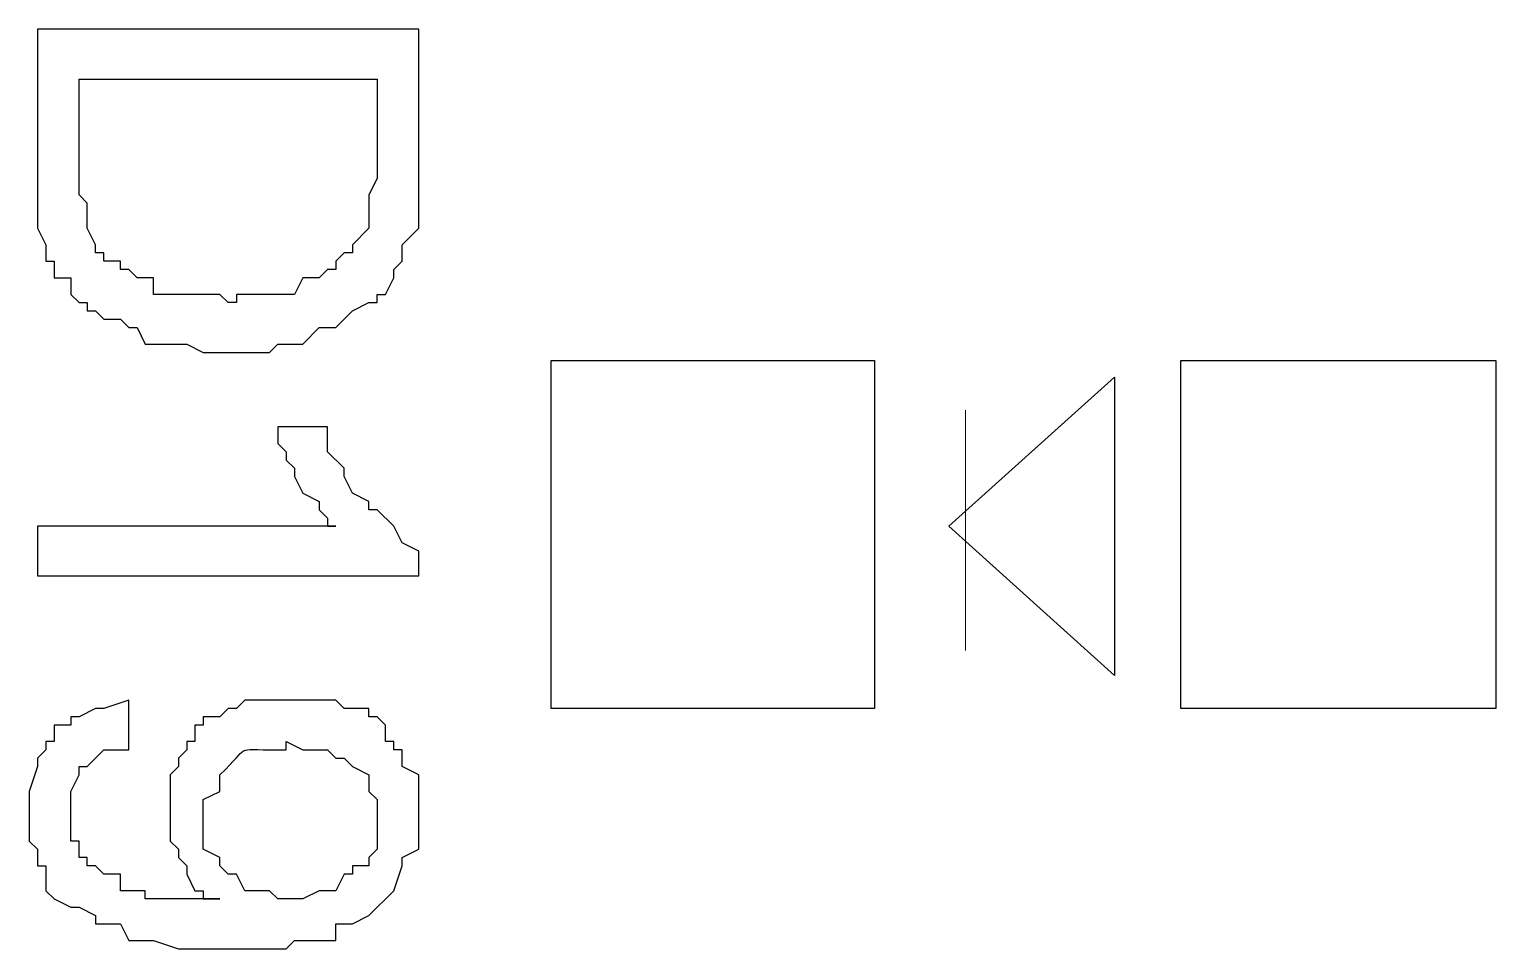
# Model space of a CAD drawing. Header units: millimetres. Extents: x -3 to 153, y 27 to 116.
# Drawn here: x 59.072 to 62.818, y 87.442 to 89.791 of the extents above; entities that cross this region are included whole.
import ezdxf

# ---------------------------------------------------------------- set-up
doc = ezdxf.new("R2010")
doc.units = ezdxf.units.MM
doc.header["$MEASUREMENT"] = 0
doc.layers.add('layer 1', color=7, linetype='Continuous')

msp = doc.modelspace()

# ---------------------------------------------------------------- linework, layer by layer
at = {"layer": 'layer 1', "color": 0}
for points, knots in [([(59.0928, 89.7914), (59.0928, 89.7914), (60.0664, 89.7914), (60.0664, 89.7914), (60.0664, 89.7914), (60.0664, 89.7914), (60.0664, 89.2834), (60.0664, 89.2834), (60.0664, 89.2834), (60.0664, 89.2834), (60.0241, 89.241), (60.0241, 89.241), (60.0241, 89.241), (60.0241, 89.241), (60.0241, 89.1987), (60.0241, 89.1987), (60.0241, 89.1987), (60.0241, 89.1987), (60.0029, 89.1775), (60.0029, 89.1775), (60.0029, 89.1775), (60.0029, 89.1775), (60.0029, 89.1564), (60.0029, 89.1564), (60.0029, 89.1564), (60.0029, 89.1564), (59.9818, 89.114), (59.9818, 89.114), (59.9818, 89.114), (59.9818, 89.114), (59.9606, 89.114), (59.9606, 89.114), (59.9606, 89.114), (59.9606, 89.114), (59.9606, 89.0929), (59.9606, 89.0929), (59.9606, 89.0929), (59.9606, 89.0929), (59.9394, 89.0929), (59.9394, 89.0929), (59.9394, 89.0929), (59.9394, 89.0929), (59.8971, 89.0717), (59.8971, 89.0717), (59.8971, 89.0717), (59.8971, 89.0717), (59.8759, 89.0505), (59.8759, 89.0505), (59.8759, 89.0505), (59.8759, 89.0505), (59.8548, 89.0294), (59.8548, 89.0294), (59.8548, 89.0294), (59.8548, 89.0294), (59.8124, 89.0294), (59.8124, 89.0294), (59.8124, 89.0294), (59.8124, 89.0294), (59.7701, 88.987), (59.7701, 88.987), (59.7701, 88.987), (59.7701, 88.987), (59.7066, 88.987), (59.7066, 88.987), (59.7066, 88.987), (59.7066, 88.987), (59.6854, 88.9659), (59.6854, 88.9659), (59.6854, 88.9659), (59.6854, 88.9659), (59.5161, 88.9659), (59.5161, 88.9659), (59.5161, 88.9659), (59.5161, 88.9659), (59.4738, 88.987), (59.4738, 88.987), (59.4738, 88.987), (59.4738, 88.987), (59.3679, 88.987), (59.3679, 88.987), (59.3679, 88.987), (59.3679, 88.987), (59.3468, 89.0294), (59.3468, 89.0294), (59.3468, 89.0294), (59.3468, 89.0294), (59.3256, 89.0294), (59.3256, 89.0294), (59.3256, 89.0294), (59.3256, 89.0294), (59.3044, 89.0505), (59.3044, 89.0505), (59.3044, 89.0505), (59.3044, 89.0505), (59.2621, 89.0505), (59.2621, 89.0505), (59.2621, 89.0505), (59.2621, 89.0505), (59.2409, 89.0717), (59.2409, 89.0717), (59.2409, 89.0717), (59.2409, 89.0717), (59.2198, 89.0717), (59.2198, 89.0717), (59.2198, 89.0717), (59.2198, 89.0717), (59.2198, 89.0929), (59.2198, 89.0929), (59.2198, 89.0929), (59.2198, 89.0929), (59.1986, 89.0929), (59.1986, 89.0929), (59.1986, 89.0929), (59.1986, 89.0929), (59.1774, 89.114), (59.1774, 89.114), (59.1774, 89.114), (59.1774, 89.114), (59.1774, 89.1564), (59.1774, 89.1564), (59.1774, 89.1564), (59.1774, 89.1564), (59.1351, 89.1564), (59.1351, 89.1564), (59.1351, 89.1564), (59.1351, 89.1564), (59.1351, 89.1987), (59.1351, 89.1987), (59.1351, 89.1987), (59.1351, 89.1987), (59.1139, 89.1987), (59.1139, 89.1987), (59.1139, 89.1987), (59.1139, 89.1987), (59.1139, 89.241), (59.1139, 89.241), (59.1139, 89.241), (59.1139, 89.241), (59.0928, 89.2834), (59.0928, 89.2834), (59.0928, 89.2834), (59.0928, 89.2834), (59.0928, 89.4315), (59.0928, 89.4315), (59.0928, 89.4315), (59.0928, 89.4315), (59.0928, 89.7914), (59.0928, 89.7914)], [0, 0, 0, 0, 0.026316, 0.026316, 0.026316, 0.026316, 0.052632, 0.052632, 0.052632, 0.052632, 0.078947, 0.078947, 0.078947, 0.078947, 0.105263, 0.105263, 0.105263, 0.105263, 0.131579, 0.131579, 0.131579, 0.131579, 0.157895, 0.157895, 0.157895, 0.157895, 0.184211, 0.184211, 0.184211, 0.184211, 0.210526, 0.210526, 0.210526, 0.210526, 0.236842, 0.236842, 0.236842, 0.236842, 0.263158, 0.263158, 0.263158, 0.263158, 0.289474, 0.289474, 0.289474, 0.289474, 0.315789, 0.315789, 0.315789, 0.315789, 0.342105, 0.342105, 0.342105, 0.342105, 0.368421, 0.368421, 0.368421, 0.368421, 0.394737, 0.394737, 0.394737, 0.394737, 0.421053, 0.421053, 0.421053, 0.421053, 0.447368, 0.447368, 0.447368, 0.447368, 0.473684, 0.473684, 0.473684, 0.473684, 0.5, 0.5, 0.5, 0.5, 0.526316, 0.526316, 0.526316, 0.526316, 0.552632, 0.552632, 0.552632, 0.552632, 0.578947, 0.578947, 0.578947, 0.578947, 0.605263, 0.605263, 0.605263, 0.605263, 0.631579, 0.631579, 0.631579, 0.631579, 0.657895, 0.657895, 0.657895, 0.657895, 0.684211, 0.684211, 0.684211, 0.684211, 0.710526, 0.710526, 0.710526, 0.710526, 0.736842, 0.736842, 0.736842, 0.736842, 0.763158, 0.763158, 0.763158, 0.763158, 0.789474, 0.789474, 0.789474, 0.789474, 0.815789, 0.815789, 0.815789, 0.815789, 0.842105, 0.842105, 0.842105, 0.842105, 0.868421, 0.868421, 0.868421, 0.868421, 0.894737, 0.894737, 0.894737, 0.894737, 0.921053, 0.921053, 0.921053, 0.921053, 0.947368, 0.947368, 0.947368, 0.947368, 1, 1, 1, 1]), ([(59.1986, 89.6644), (59.1986, 89.6644), (59.1986, 89.368), (59.1986, 89.368), (59.1986, 89.368), (59.1986, 89.368), (59.2198, 89.3469), (59.2198, 89.3469), (59.2198, 89.3469), (59.2198, 89.3469), (59.2198, 89.2834), (59.2198, 89.2834), (59.2198, 89.2834), (59.2198, 89.2834), (59.2409, 89.241), (59.2409, 89.241), (59.2409, 89.241), (59.2409, 89.241), (59.2409, 89.2199), (59.2409, 89.2199), (59.2409, 89.2199), (59.2409, 89.2199), (59.2621, 89.2199), (59.2621, 89.2199), (59.2621, 89.2199), (59.2621, 89.2199), (59.2621, 89.1987), (59.2621, 89.1987), (59.2621, 89.1987), (59.2621, 89.1987), (59.3044, 89.1987), (59.3044, 89.1987), (59.3044, 89.1987), (59.3044, 89.1987), (59.3044, 89.1775), (59.3044, 89.1775), (59.3044, 89.1775), (59.3044, 89.1775), (59.3256, 89.1775), (59.3256, 89.1775), (59.3256, 89.1775), (59.3256, 89.1775), (59.3468, 89.1564), (59.3468, 89.1564), (59.3468, 89.1564), (59.3468, 89.1564), (59.3891, 89.1564), (59.3891, 89.1564), (59.3891, 89.1564), (59.3891, 89.1564), (59.3891, 89.114), (59.3891, 89.114), (59.3891, 89.114), (59.3891, 89.114), (59.5584, 89.114), (59.5584, 89.114), (59.5584, 89.114), (59.5584, 89.114), (59.5796, 89.0929), (59.5796, 89.0929), (59.5796, 89.0929), (59.5796, 89.0929), (59.6008, 89.0929), (59.6008, 89.0929), (59.6008, 89.0929), (59.6008, 89.0929), (59.6008, 89.114), (59.6008, 89.114), (59.6008, 89.114), (59.6008, 89.114), (59.7489, 89.114), (59.7489, 89.114), (59.7489, 89.114), (59.7489, 89.114), (59.7701, 89.1564), (59.7701, 89.1564), (59.7701, 89.1564), (59.7701, 89.1564), (59.8124, 89.1564), (59.8124, 89.1564), (59.8124, 89.1564), (59.8124, 89.1564), (59.8336, 89.1775), (59.8336, 89.1775), (59.8336, 89.1775), (59.8336, 89.1775), (59.8548, 89.1775), (59.8548, 89.1775), (59.8548, 89.1775), (59.8548, 89.1775), (59.8548, 89.1987), (59.8548, 89.1987), (59.8548, 89.1987), (59.8548, 89.1987), (59.8759, 89.2199), (59.8759, 89.2199), (59.8759, 89.2199), (59.8759, 89.2199), (59.8971, 89.2199), (59.8971, 89.2199), (59.8971, 89.2199), (59.8971, 89.2199), (59.8971, 89.241), (59.8971, 89.241), (59.8971, 89.241), (59.8971, 89.241), (59.9394, 89.2834), (59.9394, 89.2834), (59.9394, 89.2834), (59.9394, 89.2834), (59.9394, 89.368), (59.9394, 89.368), (59.9394, 89.368), (59.9394, 89.368), (59.9606, 89.4104), (59.9606, 89.4104), (59.9606, 89.4104), (59.9606, 89.4104), (59.9606, 89.6644), (59.9606, 89.6644), (59.9606, 89.6644), (59.9606, 89.6644), (59.1986, 89.6644), (59.1986, 89.6644)], [0, 0, 0, 0, 0.03125, 0.03125, 0.03125, 0.03125, 0.0625, 0.0625, 0.0625, 0.0625, 0.09375, 0.09375, 0.09375, 0.09375, 0.125, 0.125, 0.125, 0.125, 0.15625, 0.15625, 0.15625, 0.15625, 0.1875, 0.1875, 0.1875, 0.1875, 0.21875, 0.21875, 0.21875, 0.21875, 0.25, 0.25, 0.25, 0.25, 0.28125, 0.28125, 0.28125, 0.28125, 0.3125, 0.3125, 0.3125, 0.3125, 0.34375, 0.34375, 0.34375, 0.34375, 0.375, 0.375, 0.375, 0.375, 0.40625, 0.40625, 0.40625, 0.40625, 0.4375, 0.4375, 0.4375, 0.4375, 0.46875, 0.46875, 0.46875, 0.46875, 0.5, 0.5, 0.5, 0.5, 0.53125, 0.53125, 0.53125, 0.53125, 0.5625, 0.5625, 0.5625, 0.5625, 0.59375, 0.59375, 0.59375, 0.59375, 0.625, 0.625, 0.625, 0.625, 0.65625, 0.65625, 0.65625, 0.65625, 0.6875, 0.6875, 0.6875, 0.6875, 0.71875, 0.71875, 0.71875, 0.71875, 0.75, 0.75, 0.75, 0.75, 0.78125, 0.78125, 0.78125, 0.78125, 0.8125, 0.8125, 0.8125, 0.8125, 0.84375, 0.84375, 0.84375, 0.84375, 0.875, 0.875, 0.875, 0.875, 0.90625, 0.90625, 0.90625, 0.90625, 0.9375, 0.9375, 0.9375, 0.9375, 1, 1, 1, 1]), ([(60.4051, 88.9447), (60.4051, 88.9447), (60.4051, 88.0557), (60.4051, 88.0557), (60.4051, 88.0557), (60.4051, 88.0557), (61.2306, 88.0557), (61.2306, 88.0557), (61.2306, 88.0557), (61.2306, 88.0557), (61.2306, 88.9447), (61.2306, 88.9447), (61.2306, 88.9447), (61.2306, 88.9447), (60.4051, 88.9447), (60.4051, 88.9447)], [0, 0, 0, 0, 0.2, 0.2, 0.2, 0.2, 0.4, 0.4, 0.4, 0.4, 0.6, 0.6, 0.6, 0.6, 1, 1, 1, 1]), ([(62.0138, 88.9447), (62.0138, 88.9447), (62.0138, 88.0557), (62.0138, 88.0557), (62.0138, 88.0557), (62.0138, 88.0557), (62.8181, 88.0557), (62.8181, 88.0557), (62.8181, 88.0557), (62.8181, 88.0557), (62.8181, 88.9447), (62.8181, 88.9447), (62.8181, 88.9447), (62.8181, 88.9447), (62.0138, 88.9447), (62.0138, 88.9447)], [0, 0, 0, 0, 0.2, 0.2, 0.2, 0.2, 0.4, 0.4, 0.4, 0.4, 0.6, 0.6, 0.6, 0.6, 1, 1, 1, 1]), ([(61.8444, 88.9024), (61.8444, 88.9024), (61.4211, 88.5214), (61.4211, 88.5214), (61.4211, 88.5214), (61.4211, 88.5214), (61.8444, 88.1404), (61.8444, 88.1404), (61.8444, 88.1404), (61.8444, 88.1404), (61.8444, 88.9024), (61.8444, 88.9024)], [0, 0, 0, 0, 0.25, 0.25, 0.25, 0.25, 0.5, 0.5, 0.5, 0.5, 1, 1, 1, 1]), ([(59.0928, 88.3944), (59.0928, 88.3944), (59.0928, 88.5214), (59.0928, 88.5214), (59.0928, 88.5214), (59.0928, 88.5214), (59.8548, 88.5214), (59.8548, 88.5214), (59.8548, 88.5214), (59.8548, 88.5214), (59.8336, 88.5214), (59.8336, 88.5214), (59.8336, 88.5214), (59.8336, 88.5214), (59.8336, 88.5425), (59.8336, 88.5425), (59.8336, 88.5425), (59.8336, 88.5425), (59.8124, 88.5637), (59.8124, 88.5637), (59.8124, 88.5637), (59.8124, 88.5637), (59.8124, 88.5849), (59.8124, 88.5849), (59.8124, 88.5849), (59.8124, 88.5849), (59.7701, 88.606), (59.7701, 88.606), (59.7701, 88.606), (59.7701, 88.606), (59.7489, 88.6484), (59.7489, 88.6484), (59.7489, 88.6484), (59.7489, 88.6484), (59.7489, 88.6695), (59.7489, 88.6695), (59.7489, 88.6695), (59.7489, 88.6695), (59.7278, 88.6907), (59.7278, 88.6907), (59.7278, 88.6907), (59.7278, 88.6907), (59.7278, 88.7119), (59.7278, 88.7119), (59.7278, 88.7119), (59.7278, 88.7119), (59.7066, 88.733), (59.7066, 88.733), (59.7066, 88.733), (59.7066, 88.733), (59.7066, 88.7754), (59.7066, 88.7754), (59.7066, 88.7754), (59.7066, 88.7754), (59.8336, 88.7754), (59.8336, 88.7754), (59.8336, 88.7754), (59.8336, 88.7754), (59.8336, 88.7119), (59.8336, 88.7119), (59.8336, 88.7119), (59.8336, 88.7119), (59.8759, 88.6695), (59.8759, 88.6695), (59.8759, 88.6695), (59.8759, 88.6695), (59.8759, 88.6484), (59.8759, 88.6484), (59.8759, 88.6484), (59.8759, 88.6484), (59.8971, 88.606), (59.8971, 88.606), (59.8971, 88.606), (59.8971, 88.606), (59.9394, 88.5849), (59.9394, 88.5849), (59.9394, 88.5849), (59.9394, 88.5849), (59.9394, 88.5637), (59.9394, 88.5637), (59.9394, 88.5637), (59.9394, 88.5637), (59.9606, 88.5637), (59.9606, 88.5637), (59.9606, 88.5637), (59.9606, 88.5637), (60.0029, 88.5214), (60.0029, 88.5214), (60.0029, 88.5214), (60.0029, 88.5214), (60.0241, 88.479), (60.0241, 88.479), (60.0241, 88.479), (60.0241, 88.479), (60.0664, 88.4579), (60.0664, 88.4579), (60.0664, 88.4579), (60.0664, 88.4579), (60.0664, 88.3944), (60.0664, 88.3944), (60.0664, 88.3944), (60.0664, 88.3944), (59.0928, 88.3944), (59.0928, 88.3944)], [0, 0, 0, 0, 0.037037, 0.037037, 0.037037, 0.037037, 0.074074, 0.074074, 0.074074, 0.074074, 0.111111, 0.111111, 0.111111, 0.111111, 0.148148, 0.148148, 0.148148, 0.148148, 0.185185, 0.185185, 0.185185, 0.185185, 0.222222, 0.222222, 0.222222, 0.222222, 0.259259, 0.259259, 0.259259, 0.259259, 0.296296, 0.296296, 0.296296, 0.296296, 0.333333, 0.333333, 0.333333, 0.333333, 0.37037, 0.37037, 0.37037, 0.37037, 0.407407, 0.407407, 0.407407, 0.407407, 0.444444, 0.444444, 0.444444, 0.444444, 0.481481, 0.481481, 0.481481, 0.481481, 0.518519, 0.518519, 0.518519, 0.518519, 0.555556, 0.555556, 0.555556, 0.555556, 0.592593, 0.592593, 0.592593, 0.592593, 0.62963, 0.62963, 0.62963, 0.62963, 0.666667, 0.666667, 0.666667, 0.666667, 0.703704, 0.703704, 0.703704, 0.703704, 0.740741, 0.740741, 0.740741, 0.740741, 0.777778, 0.777778, 0.777778, 0.777778, 0.814815, 0.814815, 0.814815, 0.814815, 0.851852, 0.851852, 0.851852, 0.851852, 0.888889, 0.888889, 0.888889, 0.888889, 0.925926, 0.925926, 0.925926, 0.925926, 1, 1, 1, 1]), ([(59.3256, 88.0769), (59.3256, 88.0769), (59.3256, 87.9499), (59.3256, 87.9499), (59.3256, 87.9499), (59.3256, 87.9499), (59.2621, 87.9499), (59.2621, 87.9499), (59.2621, 87.9499), (59.2621, 87.9499), (59.2198, 87.9075), (59.2198, 87.9075), (59.2198, 87.9075), (59.2198, 87.9075), (59.1986, 87.9075), (59.1986, 87.9075), (59.1986, 87.9075), (59.1986, 87.9075), (59.1986, 87.8864), (59.1986, 87.8864), (59.1986, 87.8864), (59.1986, 87.8864), (59.1774, 87.844), (59.1774, 87.844), (59.1774, 87.844), (59.1774, 87.844), (59.1774, 87.717), (59.1774, 87.717), (59.1774, 87.717), (59.1774, 87.717), (59.1986, 87.717), (59.1986, 87.717), (59.1986, 87.717), (59.1986, 87.717), (59.1986, 87.6747), (59.1986, 87.6747), (59.1986, 87.6747), (59.1986, 87.6747), (59.2198, 87.6747), (59.2198, 87.6747), (59.2198, 87.6747), (59.2198, 87.6747), (59.2198, 87.6535), (59.2198, 87.6535), (59.2198, 87.6535), (59.2198, 87.6535), (59.2409, 87.6535), (59.2409, 87.6535), (59.2409, 87.6535), (59.2409, 87.6535), (59.2621, 87.6324), (59.2621, 87.6324), (59.2621, 87.6324), (59.2621, 87.6324), (59.3044, 87.6324), (59.3044, 87.6324), (59.3044, 87.6324), (59.3044, 87.6324), (59.3044, 87.59), (59.3044, 87.59), (59.3044, 87.59), (59.3044, 87.59), (59.3679, 87.59), (59.3679, 87.59), (59.3679, 87.59), (59.3679, 87.59), (59.3679, 87.5689), (59.3679, 87.5689), (59.3679, 87.5689), (59.3679, 87.5689), (59.3891, 87.5689), (59.3891, 87.5689), (59.3891, 87.5689), (59.4314, 87.5689), (59.4738, 87.5689), (59.5161, 87.5689), (59.5161, 87.5689), (59.5161, 87.5689), (59.5584, 87.5689), (59.5584, 87.5689), (59.5584, 87.5689), (59.5584, 87.5689), (59.5161, 87.5689), (59.5161, 87.5689), (59.5161, 87.5689), (59.5161, 87.5689), (59.5161, 87.59), (59.5161, 87.59), (59.5161, 87.59), (59.5161, 87.59), (59.4949, 87.59), (59.4949, 87.59), (59.4949, 87.59), (59.4949, 87.59), (59.4738, 87.6324), (59.4738, 87.6324), (59.4738, 87.6324), (59.4738, 87.6324), (59.4738, 87.6535), (59.4738, 87.6535), (59.4738, 87.6535), (59.4738, 87.6535), (59.4526, 87.6747), (59.4526, 87.6747), (59.4526, 87.6747), (59.4526, 87.6747), (59.4526, 87.6959), (59.4526, 87.6959), (59.4526, 87.6959), (59.4526, 87.6959), (59.4314, 87.717), (59.4314, 87.717), (59.4314, 87.717), (59.4314, 87.717), (59.4314, 87.8864), (59.4314, 87.8864), (59.4314, 87.8864), (59.4314, 87.8864), (59.4526, 87.9075), (59.4526, 87.9075), (59.4526, 87.9075), (59.4526, 87.9075), (59.4526, 87.9287), (59.4526, 87.9287), (59.4526, 87.9287), (59.4526, 87.9287), (59.4738, 87.9499), (59.4738, 87.9499), (59.4738, 87.9499), (59.4738, 87.9499), (59.4738, 87.971), (59.4738, 87.971), (59.4738, 87.971), (59.4738, 87.971), (59.4949, 87.971), (59.4949, 87.971), (59.4949, 87.971), (59.4949, 87.971), (59.4949, 88.0134), (59.4949, 88.0134), (59.4949, 88.0134), (59.4949, 88.0134), (59.5161, 88.0134), (59.5161, 88.0134), (59.5161, 88.0134), (59.5161, 88.0134), (59.5161, 88.0345), (59.5161, 88.0345), (59.5161, 88.0345), (59.5161, 88.0345), (59.5584, 88.0345), (59.5584, 88.0345), (59.5584, 88.0345), (59.5584, 88.0345), (59.5796, 88.0557), (59.5796, 88.0557), (59.5796, 88.0557), (59.5796, 88.0557), (59.6008, 88.0557), (59.6008, 88.0557), (59.6008, 88.0557), (59.6008, 88.0557), (59.6219, 88.0769), (59.6219, 88.0769), (59.6219, 88.0769), (59.6219, 88.0769), (59.8548, 88.0769), (59.8548, 88.0769), (59.8548, 88.0769), (59.8548, 88.0769), (59.8759, 88.0557), (59.8759, 88.0557), (59.8759, 88.0557), (59.8759, 88.0557), (59.9394, 88.0557), (59.9394, 88.0557), (59.9394, 88.0557), (59.9394, 88.0557), (59.9394, 88.0345), (59.9394, 88.0345), (59.9394, 88.0345), (59.9394, 88.0345), (59.9606, 88.0345), (59.9606, 88.0345), (59.9606, 88.0345), (59.9606, 88.0345), (59.9818, 88.0134), (59.9818, 88.0134), (59.9818, 88.0134), (59.9818, 88.0134), (59.9818, 87.971), (59.9818, 87.971), (59.9818, 87.971), (59.9818, 87.971), (60.0029, 87.971), (60.0029, 87.971), (60.0029, 87.971), (60.0029, 87.971), (60.0029, 87.9499), (60.0029, 87.9499), (60.0029, 87.9499), (60.0029, 87.9499), (60.0241, 87.9499), (60.0241, 87.9499), (60.0241, 87.9499), (60.0241, 87.9499), (60.0241, 87.9075), (60.0241, 87.9075), (60.0241, 87.9075), (60.0241, 87.9075), (60.0664, 87.8864), (60.0664, 87.8864), (60.0664, 87.8864), (60.0664, 87.8864), (60.0664, 87.844), (60.0664, 87.844), (60.0664, 87.844), (60.0664, 87.8017), (60.0664, 87.7594), (60.0664, 87.717), (60.0664, 87.717), (60.0664, 87.717), (60.0664, 87.6959), (60.0664, 87.6959), (60.0664, 87.6959), (60.0664, 87.6959), (60.0241, 87.6747), (60.0241, 87.6747), (60.0241, 87.6747), (60.0241, 87.6747), (60.0241, 87.6535), (60.0241, 87.6535), (60.0241, 87.6535), (60.0241, 87.6535), (60.0029, 87.59), (60.0029, 87.59), (60.0029, 87.59), (60.0029, 87.59), (59.9394, 87.5265), (59.9394, 87.5265), (59.9394, 87.5265), (59.9394, 87.5265), (59.8971, 87.5054), (59.8971, 87.5054), (59.8971, 87.5054), (59.8971, 87.5054), (59.8548, 87.5054), (59.8548, 87.5054), (59.8548, 87.5054), (59.8548, 87.5054), (59.8548, 87.463), (59.8548, 87.463), (59.8548, 87.463), (59.8548, 87.463), (59.7489, 87.463), (59.7489, 87.463), (59.7489, 87.463), (59.7489, 87.463), (59.7278, 87.4419), (59.7278, 87.4419), (59.7278, 87.4419), (59.7278, 87.4419), (59.4526, 87.4419), (59.4526, 87.4419), (59.4526, 87.4419), (59.4526, 87.4419), (59.3891, 87.463), (59.3891, 87.463), (59.3891, 87.463), (59.3891, 87.463), (59.3256, 87.463), (59.3256, 87.463), (59.3256, 87.463), (59.3256, 87.463), (59.3044, 87.5054), (59.3044, 87.5054), (59.3044, 87.5054), (59.3044, 87.5054), (59.2409, 87.5054), (59.2409, 87.5054), (59.2409, 87.5054), (59.2409, 87.5054), (59.2409, 87.5265), (59.2409, 87.5265), (59.2409, 87.5265), (59.2409, 87.5265), (59.1986, 87.5477), (59.1986, 87.5477), (59.1986, 87.5477), (59.1986, 87.5477), (59.1774, 87.5477), (59.1774, 87.5477), (59.1774, 87.5477), (59.1774, 87.5477), (59.1351, 87.5689), (59.1351, 87.5689), (59.1351, 87.5689), (59.1351, 87.5689), (59.1139, 87.59), (59.1139, 87.59), (59.1139, 87.59), (59.1139, 87.59), (59.1139, 87.6535), (59.1139, 87.6535), (59.1139, 87.6535), (59.1139, 87.6535), (59.0928, 87.6535), (59.0928, 87.6535), (59.0928, 87.6535), (59.0928, 87.6535), (59.0928, 87.6959), (59.0928, 87.6959), (59.0928, 87.6959), (59.0928, 87.6959), (59.0716, 87.717), (59.0716, 87.717), (59.0716, 87.717), (59.0716, 87.717), (59.0716, 87.844), (59.0716, 87.844), (59.0716, 87.844), (59.0716, 87.844), (59.0928, 87.9075), (59.0928, 87.9075), (59.0928, 87.9075), (59.0928, 87.9075), (59.0928, 87.9287), (59.0928, 87.9287), (59.0928, 87.9287), (59.0928, 87.9287), (59.1139, 87.9499), (59.1139, 87.9499), (59.1139, 87.9499), (59.1139, 87.9499), (59.1139, 87.971), (59.1139, 87.971), (59.1139, 87.971), (59.1139, 87.971), (59.1351, 87.971), (59.1351, 87.971), (59.1351, 87.971), (59.1351, 87.971), (59.1351, 88.0134), (59.1351, 88.0134), (59.1351, 88.0134), (59.1351, 88.0134), (59.1774, 88.0134), (59.1774, 88.0134), (59.1774, 88.0134), (59.1774, 88.0134), (59.1774, 88.0345), (59.1774, 88.0345), (59.1774, 88.0345), (59.1774, 88.0345), (59.1986, 88.0345), (59.1986, 88.0345), (59.1986, 88.0345), (59.1986, 88.0345), (59.2409, 88.0557), (59.2409, 88.0557), (59.2409, 88.0557), (59.2409, 88.0557), (59.2621, 88.0557), (59.2621, 88.0557), (59.2621, 88.0557), (59.2621, 88.0557), (59.3256, 88.0769), (59.3256, 88.0769)], [0, 0, 0, 0, 0.010753, 0.010753, 0.010753, 0.010753, 0.021505, 0.021505, 0.021505, 0.021505, 0.032258, 0.032258, 0.032258, 0.032258, 0.043011, 0.043011, 0.043011, 0.043011, 0.053763, 0.053763, 0.053763, 0.053763, 0.064516, 0.064516, 0.064516, 0.064516, 0.075269, 0.075269, 0.075269, 0.075269, 0.086022, 0.086022, 0.086022, 0.086022, 0.096774, 0.096774, 0.096774, 0.096774, 0.107527, 0.107527, 0.107527, 0.107527, 0.11828, 0.11828, 0.11828, 0.11828, 0.129032, 0.129032, 0.129032, 0.129032, 0.139785, 0.139785, 0.139785, 0.139785, 0.150538, 0.150538, 0.150538, 0.150538, 0.16129, 0.16129, 0.16129, 0.16129, 0.172043, 0.172043, 0.172043, 0.172043, 0.182796, 0.182796, 0.182796, 0.182796, 0.193548, 0.193548, 0.193548, 0.193548, 0.204301, 0.204301, 0.204301, 0.204301, 0.215054, 0.215054, 0.215054, 0.215054, 0.225806, 0.225806, 0.225806, 0.225806, 0.236559, 0.236559, 0.236559, 0.236559, 0.247312, 0.247312, 0.247312, 0.247312, 0.258065, 0.258065, 0.258065, 0.258065, 0.268817, 0.268817, 0.268817, 0.268817, 0.27957, 0.27957, 0.27957, 0.27957, 0.290323, 0.290323, 0.290323, 0.290323, 0.301075, 0.301075, 0.301075, 0.301075, 0.311828, 0.311828, 0.311828, 0.311828, 0.322581, 0.322581, 0.322581, 0.322581, 0.333333, 0.333333, 0.333333, 0.333333, 0.344086, 0.344086, 0.344086, 0.344086, 0.354839, 0.354839, 0.354839, 0.354839, 0.365591, 0.365591, 0.365591, 0.365591, 0.376344, 0.376344, 0.376344, 0.376344, 0.387097, 0.387097, 0.387097, 0.387097, 0.397849, 0.397849, 0.397849, 0.397849, 0.408602, 0.408602, 0.408602, 0.408602, 0.419355, 0.419355, 0.419355, 0.419355, 0.430108, 0.430108, 0.430108, 0.430108, 0.44086, 0.44086, 0.44086, 0.44086, 0.451613, 0.451613, 0.451613, 0.451613, 0.462366, 0.462366, 0.462366, 0.462366, 0.473118, 0.473118, 0.473118, 0.473118, 0.483871, 0.483871, 0.483871, 0.483871, 0.494624, 0.494624, 0.494624, 0.494624, 0.505376, 0.505376, 0.505376, 0.505376, 0.516129, 0.516129, 0.516129, 0.516129, 0.526882, 0.526882, 0.526882, 0.526882, 0.537634, 0.537634, 0.537634, 0.537634, 0.548387, 0.548387, 0.548387, 0.548387, 0.55914, 0.55914, 0.55914, 0.55914, 0.569892, 0.569892, 0.569892, 0.569892, 0.580645, 0.580645, 0.580645, 0.580645, 0.591398, 0.591398, 0.591398, 0.591398, 0.602151, 0.602151, 0.602151, 0.602151, 0.612903, 0.612903, 0.612903, 0.612903, 0.623656, 0.623656, 0.623656, 0.623656, 0.634409, 0.634409, 0.634409, 0.634409, 0.645161, 0.645161, 0.645161, 0.645161, 0.655914, 0.655914, 0.655914, 0.655914, 0.666667, 0.666667, 0.666667, 0.666667, 0.677419, 0.677419, 0.677419, 0.677419, 0.688172, 0.688172, 0.688172, 0.688172, 0.698925, 0.698925, 0.698925, 0.698925, 0.709677, 0.709677, 0.709677, 0.709677, 0.72043, 0.72043, 0.72043, 0.72043, 0.731183, 0.731183, 0.731183, 0.731183, 0.741935, 0.741935, 0.741935, 0.741935, 0.752688, 0.752688, 0.752688, 0.752688, 0.763441, 0.763441, 0.763441, 0.763441, 0.774194, 0.774194, 0.774194, 0.774194, 0.784946, 0.784946, 0.784946, 0.784946, 0.795699, 0.795699, 0.795699, 0.795699, 0.806452, 0.806452, 0.806452, 0.806452, 0.817204, 0.817204, 0.817204, 0.817204, 0.827957, 0.827957, 0.827957, 0.827957, 0.83871, 0.83871, 0.83871, 0.83871, 0.849462, 0.849462, 0.849462, 0.849462, 0.860215, 0.860215, 0.860215, 0.860215, 0.870968, 0.870968, 0.870968, 0.870968, 0.88172, 0.88172, 0.88172, 0.88172, 0.892473, 0.892473, 0.892473, 0.892473, 0.903226, 0.903226, 0.903226, 0.903226, 0.913978, 0.913978, 0.913978, 0.913979, 0.924731, 0.924731, 0.924731, 0.924731, 0.935484, 0.935484, 0.935484, 0.935484, 0.946237, 0.946237, 0.946237, 0.946237, 0.956989, 0.956989, 0.956989, 0.956989, 0.967742, 0.967742, 0.967742, 0.967742, 0.978495, 0.978495, 0.978495, 0.978495, 1, 1, 1, 1]), ([(59.7489, 87.5689), (59.7489, 87.5689), (59.7701, 87.5689), (59.7701, 87.5689), (59.7701, 87.5689), (59.7701, 87.5689), (59.8124, 87.59), (59.8124, 87.59), (59.8124, 87.59), (59.8124, 87.59), (59.8548, 87.59), (59.8548, 87.59), (59.8548, 87.59), (59.8548, 87.59), (59.8759, 87.6324), (59.8759, 87.6324), (59.8759, 87.6324), (59.8759, 87.6324), (59.8971, 87.6324), (59.8971, 87.6324), (59.8971, 87.6324), (59.8971, 87.6324), (59.8971, 87.6535), (59.8971, 87.6535), (59.8971, 87.6535), (59.8971, 87.6535), (59.9394, 87.6535), (59.9394, 87.6535), (59.9394, 87.6535), (59.9394, 87.6535), (59.9394, 87.6747), (59.9394, 87.6747), (59.9394, 87.6747), (59.9394, 87.6747), (59.9606, 87.6959), (59.9606, 87.6959), (59.9606, 87.6959), (59.9606, 87.6959), (59.9606, 87.8229), (59.9606, 87.8229), (59.9606, 87.8229), (59.9606, 87.8229), (59.9394, 87.844), (59.9394, 87.844), (59.9394, 87.844), (59.9394, 87.844), (59.9394, 87.8864), (59.9394, 87.8864), (59.9394, 87.8864), (59.9394, 87.8864), (59.8971, 87.9075), (59.8971, 87.9075), (59.8971, 87.9075), (59.8971, 87.9075), (59.8759, 87.9287), (59.8759, 87.9287), (59.8759, 87.9287), (59.8759, 87.9287), (59.8548, 87.9287), (59.8548, 87.9287), (59.8548, 87.9287), (59.8548, 87.9287), (59.8336, 87.9499), (59.8336, 87.9499), (59.8336, 87.9499), (59.8336, 87.9499), (59.7701, 87.9499), (59.7701, 87.9499), (59.7701, 87.9499), (59.7701, 87.9499), (59.7278, 87.971), (59.7278, 87.971), (59.7278, 87.971), (59.7278, 87.971), (59.7278, 87.9499), (59.7278, 87.9499), (59.7278, 87.9499), (59.7278, 87.9499), (59.7066, 87.9499), (59.7066, 87.9499), (59.7066, 87.9499), (59.5874, 87.9495), (59.6417, 87.964), (59.5584, 87.8864), (59.5584, 87.8864), (59.5584, 87.8864), (59.5584, 87.844), (59.5584, 87.844), (59.5584, 87.844), (59.5584, 87.844), (59.5161, 87.8229), (59.5161, 87.8229), (59.5161, 87.8229), (59.5161, 87.8229), (59.5161, 87.6959), (59.5161, 87.6959), (59.5161, 87.6959), (59.5161, 87.6959), (59.5584, 87.6747), (59.5584, 87.6747), (59.5584, 87.6747), (59.5584, 87.6747), (59.5584, 87.6535), (59.5584, 87.6535), (59.5584, 87.6535), (59.5584, 87.6535), (59.5796, 87.6324), (59.5796, 87.6324), (59.5796, 87.6324), (59.5796, 87.6324), (59.6008, 87.6324), (59.6008, 87.6324), (59.6008, 87.6324), (59.6008, 87.6324), (59.6219, 87.59), (59.6219, 87.59), (59.6219, 87.59), (59.6219, 87.59), (59.6854, 87.59), (59.6854, 87.59), (59.6854, 87.59), (59.6854, 87.59), (59.7066, 87.5689), (59.7066, 87.5689), (59.7066, 87.5689), (59.7066, 87.5689), (59.7489, 87.5689), (59.7489, 87.5689)], [0, 0, 0, 0, 0.030303, 0.030303, 0.030303, 0.030303, 0.060606, 0.060606, 0.060606, 0.060606, 0.090909, 0.090909, 0.090909, 0.090909, 0.121212, 0.121212, 0.121212, 0.121212, 0.151515, 0.151515, 0.151515, 0.151515, 0.181818, 0.181818, 0.181818, 0.181818, 0.212121, 0.212121, 0.212121, 0.212121, 0.242424, 0.242424, 0.242424, 0.242424, 0.272727, 0.272727, 0.272727, 0.272727, 0.30303, 0.30303, 0.30303, 0.30303, 0.333333, 0.333333, 0.333333, 0.333333, 0.363636, 0.363636, 0.363636, 0.363636, 0.393939, 0.393939, 0.393939, 0.393939, 0.424242, 0.424242, 0.424242, 0.424242, 0.454545, 0.454545, 0.454545, 0.454545, 0.484848, 0.484848, 0.484848, 0.484848, 0.515152, 0.515152, 0.515152, 0.515152, 0.545455, 0.545455, 0.545455, 0.545455, 0.575758, 0.575758, 0.575758, 0.575758, 0.606061, 0.606061, 0.606061, 0.606061, 0.636364, 0.636364, 0.636364, 0.636364, 0.666667, 0.666667, 0.666667, 0.666667, 0.69697, 0.69697, 0.69697, 0.69697, 0.727273, 0.727273, 0.727273, 0.727273, 0.757576, 0.757576, 0.757576, 0.757576, 0.787879, 0.787879, 0.787879, 0.787879, 0.818182, 0.818182, 0.818182, 0.818182, 0.848485, 0.848485, 0.848485, 0.848485, 0.878788, 0.878788, 0.878788, 0.878788, 0.909091, 0.909091, 0.909091, 0.909091, 0.939394, 0.939394, 0.939394, 0.939394, 1, 1, 1, 1])]:
    msp.add_open_spline(points, degree=3, knots=knots, dxfattribs=at)
at = {"layer": 'layer 1', "color": 0, "lineweight": 13}
msp.add_open_spline([(61.4634, 88.2039), (61.4634, 88.2039), (61.4634, 88.8177), (61.4634, 88.8177)], degree=3, dxfattribs=at)

doc.saveas('drawing.dxf')
